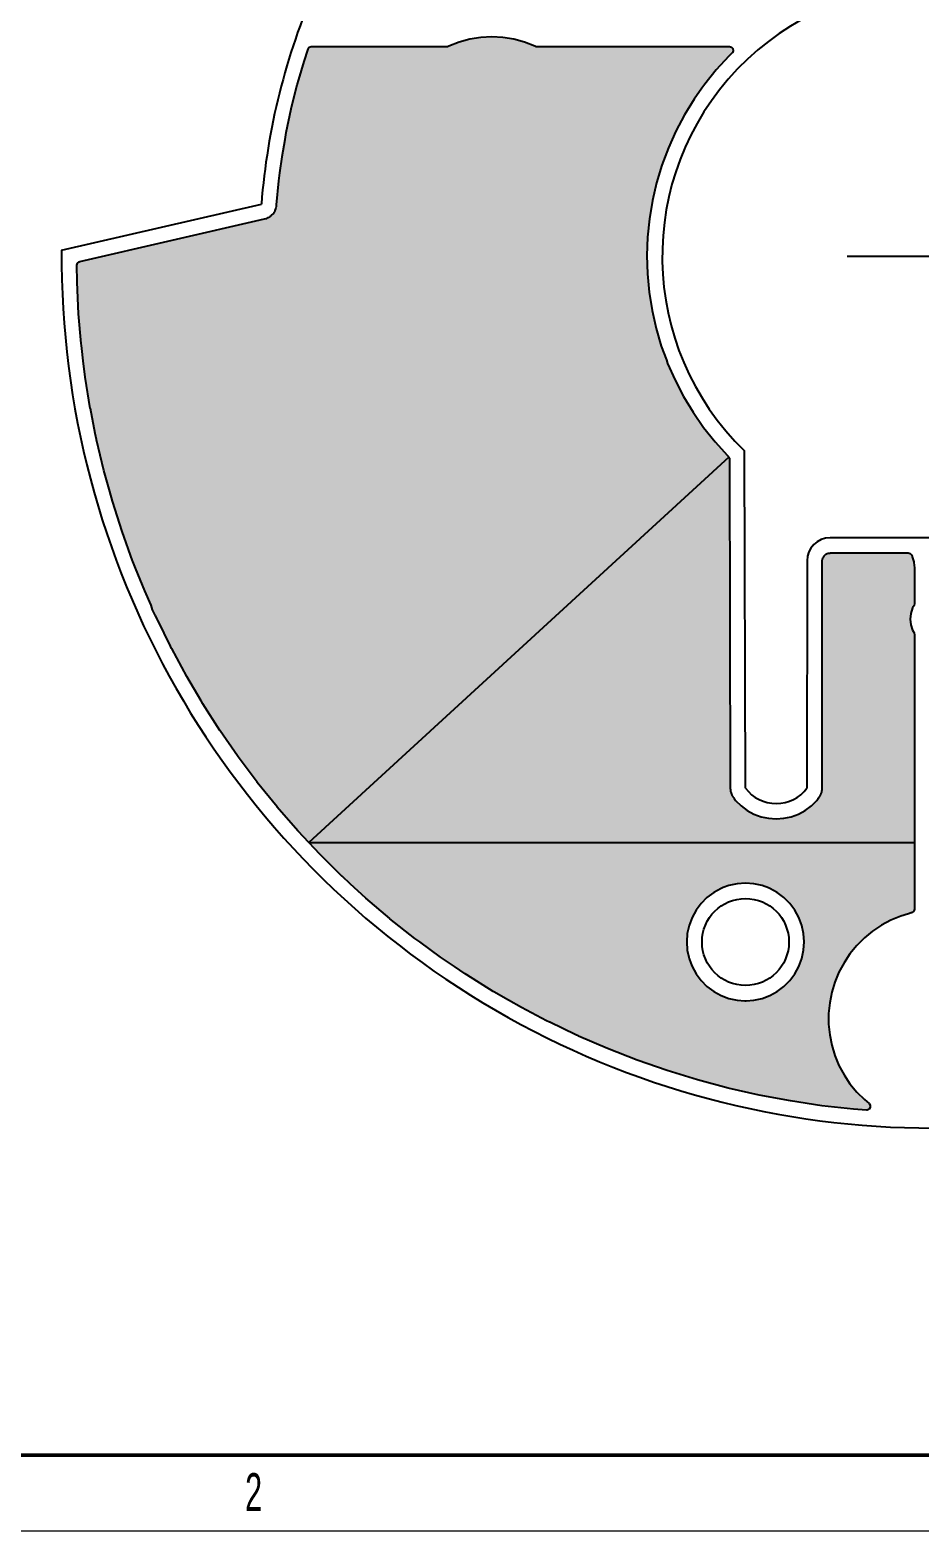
# Model space of a CAD drawing. Header units: millimetres. Extents: x -3894 to -3474, y -291 to 6.
# Drawn here: x -3803.6 to -3744.7, y -291 to -191.8 of the extents above; entities that cross this region are included whole.
import ezdxf

# ---------------------------------------------------------------- set-up
doc = ezdxf.new("R2010")
doc.units = ezdxf.units.MM
doc.layers.add('BLACK', color=7, linetype='Continuous')
doc.layers.add('ОСНОВНОЙ', color=7, linetype='Continuous', lineweight=25)
doc.styles.add('SLDTEXTSTYLE3', font='TXT', dxfattribs={"width": 0.605})

msp = doc.modelspace()

# ---------------------------------------------------------------- hatches: boundary and pattern name
h = msp.add_hatch(color=256)
h.dxf.hatch_style = 1
h.paths.add_polyline_path([(-3757.355, -220.013), (-3757.389, -219.952), (-3757.447, -219.895), (-3758.265, -218.994), (-3758.265, -218.994), (-3759.023, -218.042), (-3759.023, -218.042), (-3759.719, -217.044), (-3759.719, -217.044), (-3760.348, -216.003), (-3760.909, -214.923), (-3761.4, -213.81), (-3761.4, -213.81), (-3761.486, -213.574), (-3761.818, -212.667), (-3762.162, -211.5), (-3762.43, -210.313), (-3762.621, -209.111), (-3762.734, -207.899), (-3762.769, -206.683), (-3762.726, -205.467), (-3762.605, -204.256), (-3762.605, -204.256), (-3762.406, -203.056), (-3762.406, -203.056), (-3762.13, -201.871), (-3761.778, -200.706), (-3761.352, -199.566), (-3760.854, -198.456), (-3760.854, -198.456), (-3760.286, -197.38), (-3759.649, -196.343), (-3759.138, -195.619), (-3758.947, -195.349), (-3758.947, -195.349), (-3758.183, -194.403), (-3758.183, -194.403), (-3757.359, -193.507), (-3757.137, -193.295), (-3757.121, -193.278), (-3757.063, -193.151), (-3757.083, -193.013), (-3757.174, -192.907), (-3757.309, -192.868), (-3770.083, -192.868), (-3770.171, -192.823), (-3770.855, -192.561), (-3771.563, -192.371), (-3772.287, -192.256), (-3773.018, -192.218), (-3773.75, -192.256), (-3774.474, -192.371), (-3775.181, -192.561), (-3775.865, -192.823), (-3775.953, -192.868), (-3784.934, -192.868), (-3784.961, -192.869), (-3785.09, -192.923), (-3785.169, -193.038), (-3785.439, -193.853), (-3785.441, -193.861), (-3785.785, -195.046), (-3785.889, -195.404), (-3785.891, -195.413), (-3786.281, -196.972), (-3786.283, -196.981), (-3786.614, -198.553), (-3786.616, -198.562), (-3786.693, -199.011), (-3786.889, -200.145), (-3786.89, -200.154), (-3787.034, -201.223), (-3787.104, -201.746), (-3787.105, -201.755), (-3787.258, -203.337), (-3787.259, -203.352), (-3787.263, -203.47), (-3787.306, -203.589), (-3787.309, -203.599), (-3787.346, -203.721), (-3787.418, -203.825), (-3787.424, -203.834), (-3787.491, -203.942), (-3787.587, -204.024), (-3787.595, -204.031), (-3787.688, -204.118), (-3787.803, -204.173), (-3787.812, -204.178), (-3787.924, -204.237), (-3788.049, -204.26), (-3788.059, -204.262), (-3800.262, -207.079), (-3800.312, -207.096), (-3800.416, -207.189), (-3800.454, -207.324), (-3800.442, -208.434), (-3800.441, -208.443), (-3800.34, -210.533), (-3800.339, -210.542), (-3800.171, -212.507), (-3800.16, -212.627), (-3800.16, -212.636), (-3800.012, -213.835), (-3799.903, -214.712), (-3799.902, -214.722), (-3799.569, -216.787), (-3799.567, -216.796), (-3799.24, -218.439), (-3799.158, -218.848), (-3799.156, -218.857), (-3798.671, -220.892), (-3798.668, -220.901), (-3798.288, -222.269), (-3798.108, -222.917), (-3798.105, -222.926), (-3797.47, -224.919), (-3797.467, -224.928), (-3796.769, -226.867), (-3796.759, -226.897), (-3796.755, -226.905), (-3796.574, -227.355), (-3795.974, -228.846), (-3795.97, -228.855), (-3795.549, -229.8), (-3795.46, -230.091), (-3795.271, -230.446), (-3795.248, -230.473), (-3795.118, -230.765), (-3795.114, -230.774), (-3794.26, -232.51), (-3794.191, -232.651), (-3794.187, -232.66), (-3793.195, -234.502), (-3793.19, -234.51), (-3792.244, -236.12), (-3792.13, -236.314), (-3792.125, -236.322), (-3790.999, -238.085), (-3790.994, -238.093), (-3789.84, -239.76), (-3789.804, -239.813), (-3789.798, -239.821), (-3788.544, -241.496), (-3788.539, -241.503), (-3787.224, -243.13), (-3787.218, -243.137), (-3785.843, -244.715), (-3785.837, -244.721), (-3785.121, -245.484)])
h.paths.add_polyline_path([(-3757.314, -220.129), (-3757.32, -220.073), (-3757.355, -220.013), (-3785.121, -245.484), (-3745.078, -245.484), (-3745.078, -231.743), (-3745.112, -231.619), (-3745.209, -231.45), (-3745.326, -231.09), (-3745.326, -231.09), (-3745.365, -230.714), (-3745.326, -230.337), (-3745.209, -229.977), (-3745.112, -229.809), (-3745.078, -229.685), (-3745.078, -227.355), (-3745.08, -227.331), (-3745.114, -226.977), (-3745.124, -226.93), (-3745.223, -226.601), (-3745.242, -226.556), (-3745.285, -226.475), (-3745.37, -226.383), (-3745.504, -226.344), (-3750.641, -226.344), (-3750.68, -226.347), (-3750.726, -226.354), (-3750.783, -226.364), (-3750.857, -226.388), (-3750.933, -226.426), (-3750.996, -226.472), (-3751.056, -226.532), (-3751.101, -226.595), (-3751.139, -226.668), (-3751.14, -226.671), (-3751.164, -226.744), (-3751.18, -226.848), (-3751.184, -226.887), (-3751.184, -227.015), (-3751.189, -241.801), (-3751.187, -241.836), (-3751.181, -241.879), (-3751.188, -241.935), (-3751.189, -241.965), (-3751.189, -242.022), (-3751.189, -242.022), (-3751.2, -242.063), (-3751.207, -242.098), (-3751.212, -242.14), (-3751.234, -242.193), (-3751.243, -242.222), (-3751.258, -242.277), (-3751.279, -242.314), (-3751.295, -242.345), (-3751.31, -242.385), (-3751.345, -242.431), (-3751.361, -242.455), (-3751.39, -242.505), (-3751.42, -242.535), (-3751.443, -242.562), (-3751.541, -242.693), (-3751.899, -243.05), (-3752.305, -243.353), (-3752.749, -243.596), (-3753.223, -243.772), (-3753.718, -243.88), (-3754.222, -243.916), (-3754.727, -243.88), (-3755.222, -243.772), (-3755.696, -243.596), (-3756.14, -243.353), (-3756.545, -243.05), (-3756.903, -242.693), (-3757.001, -242.563), (-3757.024, -242.536), (-3757.054, -242.507), (-3757.083, -242.456), (-3757.099, -242.432), (-3757.134, -242.385), (-3757.15, -242.347), (-3757.165, -242.315), (-3757.186, -242.279), (-3757.201, -242.222), (-3757.211, -242.195), (-3757.232, -242.14), (-3757.255, -242.073), (-3757.255, -242.024), (-3757.255, -242.024), (-3757.255, -242.024), (-3757.255, -241.966), (-3757.257, -241.937), (-3757.264, -241.879), (-3757.258, -241.838), (-3757.256, -241.802)])
h.paths.add_polyline_path([(-3745.078, -245.484), (-3785.121, -245.484), (-3784.405, -246.247), (-3784.398, -246.253), (-3782.911, -247.724), (-3782.904, -247.731), (-3782.387, -248.205), (-3781.363, -249.146), (-3781.356, -249.152), (-3779.763, -250.508), (-3779.756, -250.514), (-3778.114, -251.811), (-3778.106, -251.816), (-3777.787, -252.05), (-3776.417, -253.051), (-3776.41, -253.056), (-3775.482, -253.683), (-3774.79, -254.15), (-3774.676, -254.227), (-3774.668, -254.232), (-3772.925, -255.318), (-3772.892, -255.338), (-3772.884, -255.343), (-3771.92, -255.895), (-3771.068, -256.382), (-3771.06, -256.387), (-3769.403, -257.255), (-3769.207, -257.358), (-3769.199, -257.362), (-3767.47, -258.188), (-3767.311, -258.264), (-3767.302, -258.268), (-3765.382, -259.099), (-3765.374, -259.102), (-3763.424, -259.861), (-3763.415, -259.865), (-3761.439, -260.551), (-3761.43, -260.554), (-3759.429, -261.166), (-3759.42, -261.169), (-3757.398, -261.706), (-3757.389, -261.708), (-3755.349, -262.171), (-3755.34, -262.173), (-3753.284, -262.559), (-3753.274, -262.56), (-3751.205, -262.87), (-3751.196, -262.871), (-3749.117, -263.104), (-3749.108, -263.105), (-3748.259, -263.168), (-3748.199, -263.165), (-3748.073, -263.103), (-3748.001, -262.984), (-3748.004, -262.844), (-3748.083, -262.729), (-3748.396, -262.472), (-3748.896, -261.972), (-3749.345, -261.425), (-3749.738, -260.836), (-3750.072, -260.212), (-3750.072, -260.212), (-3750.343, -259.559), (-3750.548, -258.882), (-3750.686, -258.188), (-3750.755, -257.484), (-3750.755, -256.776), (-3750.686, -256.072), (-3750.548, -255.378), (-3750.343, -254.701), (-3750.072, -254.047), (-3750.072, -254.047), (-3749.738, -253.423), (-3749.345, -252.835), (-3748.896, -252.288), (-3748.396, -251.788), (-3747.849, -251.339), (-3747.261, -250.946), (-3746.637, -250.612), (-3746.637, -250.612), (-3745.983, -250.342), (-3745.475, -250.187), (-3745.306, -250.136), (-3745.306, -250.136), (-3745.306, -250.136), (-3745.278, -250.131), (-3745.223, -250.113), (-3745.118, -250.022), (-3745.078, -249.887)])
h.paths.add_polyline_path([(-3755.701, -255.895), (-3755.16, -255.777), (-3754.641, -255.583), (-3754.154, -255.318), (-3753.71, -254.986), (-3753.319, -254.594), (-3752.986, -254.15), (-3752.721, -253.664), (-3752.527, -253.144), (-3752.409, -252.603), (-3752.37, -252.05), (-3752.409, -251.497), (-3752.527, -250.956), (-3752.721, -250.436), (-3752.857, -250.187), (-3752.986, -249.95), (-3752.986, -249.95), (-3753.319, -249.506), (-3753.319, -249.506), (-3753.71, -249.114), (-3753.71, -249.114), (-3754.154, -248.782), (-3754.154, -248.782), (-3754.641, -248.516), (-3754.742, -248.479), (-3755.16, -248.323), (-3755.16, -248.323), (-3755.701, -248.205), (-3755.701, -248.205), (-3756.254, -248.165), (-3756.254, -248.165), (-3756.807, -248.205), (-3756.807, -248.205), (-3757.349, -248.323), (-3757.349, -248.323), (-3757.349, -248.323), (-3757.722, -248.462), (-3757.868, -248.516), (-3758.354, -248.782), (-3758.354, -248.782), (-3758.798, -249.114), (-3758.798, -249.114), (-3759.19, -249.506), (-3759.19, -249.506), (-3759.522, -249.95), (-3759.522, -249.95), (-3759.788, -250.436), (-3759.982, -250.956), (-3759.982, -250.956), (-3759.982, -250.956), (-3760.099, -251.497), (-3760.099, -251.497), (-3760.139, -252.05), (-3760.139, -252.05), (-3760.099, -252.603), (-3760.099, -252.603), (-3760.001, -253.054), (-3759.982, -253.144), (-3759.871, -253.442), (-3759.788, -253.664), (-3759.522, -254.15), (-3759.522, -254.15), (-3759.19, -254.594), (-3759.19, -254.594), (-3758.798, -254.986), (-3758.798, -254.986), (-3758.354, -255.318), (-3758.354, -255.318), (-3757.868, -255.583), (-3757.868, -255.583), (-3757.868, -255.583), (-3757.349, -255.777), (-3756.807, -255.895), (-3756.254, -255.934)], flags=16)
h.paths.add_polyline_path([(-3753.381, -252.05, -1), (-3759.128, -252.05, -1)], flags=0)

# ---------------------------------------------------------------- linework, layer by layer
for p, q in [((-3743.865, -206.747), (-3749.523, -206.747)), ((-3757.355, -220.013), (-3785.121, -245.484)), ((-3785.121, -245.484), (-3745.078, -245.484))]:
    msp.add_line(p, q)
at = {"color": 7, "linetype": 'Continuous', "lineweight": 50}
msp.add_line((-3873.756, -285.979), (-3478.756, -285.979), dxfattribs=at)
at = {"color": 7, "linetype": 'Continuous', "lineweight": 18}
msp.add_line((-3893.756, -290.979), (-3473.756, -290.979), dxfattribs=at)
at = {"layer": 'BLACK', "linetype": 'Continuous'}
for p, q in [((-3775.181, -192.561), (-3774.474, -192.371)), ((-3774.474, -192.371), (-3773.75, -192.256)), ((-3773.75, -192.256), (-3773.018, -192.218)), ((-3773.018, -192.218), (-3772.287, -192.256)), ((-3772.287, -192.256), (-3771.563, -192.371)), ((-3771.563, -192.371), (-3770.855, -192.561)), ((-3785.439, -193.853), (-3785.169, -193.038)), ((-3785.169, -193.038), (-3785.09, -192.923)), ((-3785.09, -192.923), (-3784.961, -192.869)), ((-3784.961, -192.869), (-3784.934, -192.868)), ((-3784.934, -192.868), (-3775.953, -192.868)), ((-3775.953, -192.868), (-3775.865, -192.823)), ((-3775.865, -192.823), (-3775.181, -192.561)), ((-3770.855, -192.561), (-3770.171, -192.823)), ((-3770.171, -192.823), (-3770.083, -192.868)), ((-3770.083, -192.868), (-3757.309, -192.868)), ((-3757.137, -193.295), (-3757.359, -193.507)), ((-3757.309, -192.868), (-3757.174, -192.907)), ((-3757.174, -192.907), (-3757.083, -193.013)), ((-3757.121, -193.278), (-3757.137, -193.295)), ((-3757.063, -193.151), (-3757.121, -193.278)), ((-3757.083, -193.013), (-3757.063, -193.151)), ((-3785.785, -195.046), (-3785.441, -193.861)), ((-3785.441, -193.861), (-3785.439, -193.853)), ((-3758.183, -194.403), (-3758.947, -195.349)), ((-3757.359, -193.507), (-3758.183, -194.403)), ((-3758.183, -194.403), (-3758.183, -194.403)), ((-3757.359, -193.507), (-3757.359, -193.507)), ((-3786.281, -196.972), (-3785.891, -195.413)), ((-3785.891, -195.413), (-3785.889, -195.404)), ((-3785.889, -195.404), (-3785.785, -195.046)), ((-3758.947, -195.349), (-3759.138, -195.619)), ((-3758.947, -195.349), (-3758.947, -195.349)), ((-3758.947, -195.349), (-3758.947, -195.349)), ((-3759.649, -196.343), (-3760.286, -197.38)), ((-3759.138, -195.619), (-3759.649, -196.343)), ((-3786.614, -198.553), (-3786.283, -196.981)), ((-3786.283, -196.981), (-3786.281, -196.972)), ((-3760.286, -197.38), (-3760.854, -198.456)), ((-3760.286, -197.38), (-3760.286, -197.38)), ((-3786.889, -200.145), (-3786.693, -199.011)), ((-3786.693, -199.011), (-3786.616, -198.562)), ((-3786.616, -198.562), (-3786.614, -198.553)), ((-3760.854, -198.456), (-3761.352, -199.566)), ((-3760.854, -198.456), (-3760.854, -198.456)), ((-3787.034, -201.223), (-3786.89, -200.154)), ((-3786.89, -200.154), (-3786.889, -200.145)), ((-3761.352, -199.566), (-3761.778, -200.706)), ((-3761.352, -199.566), (-3761.352, -199.566)), ((-3787.104, -201.746), (-3787.034, -201.223)), ((-3761.778, -200.706), (-3762.13, -201.871)), ((-3787.258, -203.337), (-3787.105, -201.755)), ((-3787.105, -201.755), (-3787.104, -201.746)), ((-3762.13, -201.871), (-3762.406, -203.056)), ((-3762.13, -201.871), (-3762.13, -201.871)), ((-3801.466, -206.33), (-3788.258, -203.281)), ((-3787.263, -203.448), (-3787.259, -203.352)), ((-3787.259, -203.352), (-3787.258, -203.337)), ((-3762.406, -203.056), (-3762.605, -204.256)), ((-3762.406, -203.056), (-3762.406, -203.056)), ((-3800.262, -207.079), (-3788.059, -204.262)), ((-3788.059, -204.262), (-3788.049, -204.26)), ((-3788.049, -204.26), (-3787.946, -204.241)), ((-3787.946, -204.241), (-3787.93, -204.236)), ((-3787.946, -204.241), (-3787.946, -204.241)), ((-3787.93, -204.236), (-3787.92, -204.233)), ((-3787.93, -204.236), (-3787.93, -204.236)), ((-3787.92, -204.233), (-3787.905, -204.227)), ((-3787.92, -204.233), (-3787.92, -204.233)), ((-3787.905, -204.227), (-3787.812, -204.178)), ((-3787.905, -204.227), (-3787.905, -204.227)), ((-3787.812, -204.178), (-3787.803, -204.173)), ((-3787.803, -204.173), (-3787.708, -204.128)), ((-3787.708, -204.128), (-3787.694, -204.119)), ((-3787.708, -204.128), (-3787.708, -204.128)), ((-3787.694, -204.119), (-3787.685, -204.113)), ((-3787.694, -204.119), (-3787.694, -204.119)), ((-3787.685, -204.113), (-3787.672, -204.103)), ((-3787.685, -204.113), (-3787.685, -204.113)), ((-3787.672, -204.103), (-3787.595, -204.031)), ((-3787.672, -204.103), (-3787.672, -204.103)), ((-3787.672, -204.103), (-3787.672, -204.103)), ((-3787.595, -204.031), (-3787.587, -204.024)), ((-3787.587, -204.024), (-3787.508, -203.956)), ((-3787.508, -203.956), (-3787.497, -203.944)), ((-3787.508, -203.956), (-3787.508, -203.956)), ((-3787.497, -203.944), (-3787.489, -203.936)), ((-3787.497, -203.944), (-3787.497, -203.944)), ((-3787.49, -203.936), (-3787.479, -203.923)), ((-3787.489, -203.936), (-3787.49, -203.936)), ((-3787.479, -203.923), (-3787.424, -203.834)), ((-3787.479, -203.923), (-3787.479, -203.923)), ((-3787.424, -203.834), (-3787.418, -203.825)), ((-3787.418, -203.825), (-3787.358, -203.739)), ((-3787.358, -203.739), (-3787.351, -203.724)), ((-3787.358, -203.739), (-3787.358, -203.739)), ((-3787.351, -203.725), (-3787.346, -203.715)), ((-3787.351, -203.724), (-3787.351, -203.725)), ((-3787.346, -203.715), (-3787.34, -203.7)), ((-3787.346, -203.715), (-3787.346, -203.715)), ((-3787.34, -203.7), (-3787.309, -203.599)), ((-3787.34, -203.7), (-3787.34, -203.7)), ((-3787.309, -203.599), (-3787.306, -203.589)), ((-3787.306, -203.589), (-3787.271, -203.49)), ((-3787.271, -203.49), (-3787.267, -203.474)), ((-3787.271, -203.49), (-3787.271, -203.49)), ((-3787.267, -203.475), (-3787.265, -203.464)), ((-3787.267, -203.474), (-3787.267, -203.475)), ((-3787.265, -203.464), (-3787.263, -203.448)), ((-3787.265, -203.464), (-3787.265, -203.464)), ((-3787.263, -203.448), (-3787.263, -203.448)), ((-3787.263, -203.448), (-3787.263, -203.448)), ((-3762.605, -204.256), (-3762.726, -205.467)), ((-3762.605, -204.256), (-3762.605, -204.256)), ((-3762.726, -205.467), (-3762.769, -206.683)), ((-3800.454, -207.324), (-3800.416, -207.189)), ((-3800.416, -207.189), (-3800.312, -207.096)), ((-3800.312, -207.096), (-3800.262, -207.079)), ((-3762.769, -206.683), (-3762.734, -207.899)), ((-3800.442, -208.434), (-3800.454, -207.324)), ((-3762.734, -207.899), (-3762.621, -209.111)), ((-3800.441, -208.443), (-3800.442, -208.434)), ((-3800.34, -210.533), (-3800.441, -208.443)), ((-3762.621, -209.111), (-3762.621, -209.111)), ((-3762.621, -209.111), (-3762.43, -210.313)), ((-3800.339, -210.542), (-3800.34, -210.533)), ((-3800.171, -212.507), (-3800.339, -210.542)), ((-3762.43, -210.313), (-3762.43, -210.313)), ((-3762.43, -210.313), (-3762.162, -211.5)), ((-3762.162, -211.5), (-3761.818, -212.667)), ((-3800.16, -212.627), (-3800.171, -212.507)), ((-3800.16, -212.636), (-3800.16, -212.627)), ((-3800.012, -213.835), (-3800.16, -212.636)), ((-3761.818, -212.667), (-3761.486, -213.574)), ((-3799.903, -214.712), (-3800.012, -213.835)), ((-3761.486, -213.574), (-3761.4, -213.81)), ((-3761.4, -213.81), (-3761.4, -213.81)), ((-3761.4, -213.81), (-3760.909, -214.923)), ((-3799.902, -214.722), (-3799.903, -214.712)), ((-3799.569, -216.787), (-3799.902, -214.722)), ((-3760.909, -214.923), (-3760.348, -216.003)), ((-3760.348, -216.003), (-3759.719, -217.044)), ((-3799.567, -216.796), (-3799.569, -216.787)), ((-3799.24, -218.439), (-3799.567, -216.796)), ((-3759.719, -217.044), (-3759.719, -217.044)), ((-3759.719, -217.044), (-3759.023, -218.042)), ((-3759.023, -218.042), (-3759.023, -218.042)), ((-3759.023, -218.042), (-3758.265, -218.994)), ((-3799.158, -218.848), (-3799.24, -218.439)), ((-3799.156, -218.857), (-3799.158, -218.848)), ((-3798.671, -220.892), (-3799.156, -218.857)), ((-3758.265, -218.994), (-3758.265, -218.994)), ((-3758.265, -218.994), (-3758.265, -218.994)), ((-3758.265, -218.994), (-3757.447, -219.895)), ((-3757.447, -219.895), (-3757.447, -219.895)), ((-3757.447, -219.895), (-3757.389, -219.952)), ((-3757.389, -219.952), (-3757.32, -220.073)), ((-3757.32, -220.073), (-3757.314, -220.129)), ((-3757.314, -220.129), (-3757.256, -241.802)), ((-3756.254, -241.89), (-3756.314, -219.599)), ((-3798.668, -220.901), (-3798.671, -220.892)), ((-3798.288, -222.269), (-3798.668, -220.901)), ((-3798.108, -222.917), (-3798.288, -222.269)), ((-3798.105, -222.926), (-3798.108, -222.917)), ((-3797.47, -224.919), (-3798.105, -222.926)), ((-3797.467, -224.928), (-3797.47, -224.919)), ((-3796.769, -226.867), (-3797.467, -224.928)), ((-3736.499, -225.343), (-3750.661, -225.343)), ((-3796.759, -226.897), (-3796.769, -226.867)), ((-3796.755, -226.905), (-3796.759, -226.897)), ((-3796.574, -227.355), (-3796.755, -226.905)), ((-3752.185, -226.867), (-3752.19, -241.89)), ((-3751.189, -241.801), (-3751.184, -227.016)), ((-3751.184, -226.887), (-3751.18, -226.848)), ((-3751.184, -227.015), (-3751.184, -226.887)), ((-3751.184, -227.016), (-3751.184, -227.015)), ((-3751.18, -226.848), (-3751.164, -226.744)), ((-3751.164, -226.744), (-3751.14, -226.671)), ((-3751.14, -226.671), (-3751.139, -226.668)), ((-3751.139, -226.668), (-3751.101, -226.595)), ((-3751.101, -226.595), (-3751.056, -226.532)), ((-3751.056, -226.532), (-3750.996, -226.472)), ((-3750.996, -226.472), (-3750.933, -226.426)), ((-3750.933, -226.426), (-3750.857, -226.388)), ((-3750.857, -226.388), (-3750.783, -226.364)), ((-3750.783, -226.364), (-3750.726, -226.354)), ((-3750.726, -226.354), (-3750.68, -226.347)), ((-3750.68, -226.347), (-3750.641, -226.344)), ((-3750.641, -226.344), (-3745.504, -226.344)), ((-3745.504, -226.344), (-3745.37, -226.383)), ((-3745.37, -226.383), (-3745.285, -226.475)), ((-3745.285, -226.475), (-3745.242, -226.556)), ((-3745.242, -226.556), (-3745.223, -226.601)), ((-3745.223, -226.601), (-3745.124, -226.93)), ((-3745.124, -226.93), (-3745.114, -226.977)), ((-3745.114, -226.977), (-3745.08, -227.331)), ((-3795.974, -228.846), (-3796.574, -227.355)), ((-3745.08, -227.331), (-3745.078, -227.355)), ((-3745.078, -227.355), (-3745.078, -229.685)), ((-3795.97, -228.855), (-3795.974, -228.846)), ((-3795.549, -229.8), (-3795.97, -228.855)), ((-3795.46, -230.091), (-3795.549, -229.8)), ((-3795.271, -230.446), (-3795.46, -230.091)), ((-3745.209, -229.977), (-3745.326, -230.337)), ((-3745.112, -229.809), (-3745.209, -229.977)), ((-3745.078, -229.685), (-3745.112, -229.809)), ((-3795.248, -230.473), (-3795.271, -230.446)), ((-3795.118, -230.765), (-3795.248, -230.473)), ((-3795.114, -230.774), (-3795.118, -230.765)), ((-3794.26, -232.51), (-3795.114, -230.774)), ((-3745.326, -230.337), (-3745.365, -230.714)), ((-3745.365, -230.714), (-3745.326, -231.09)), ((-3745.326, -230.337), (-3745.326, -230.337)), ((-3745.326, -231.09), (-3745.326, -231.09)), ((-3745.326, -231.09), (-3745.209, -231.45)), ((-3745.209, -231.45), (-3745.209, -231.45)), ((-3745.209, -231.45), (-3745.112, -231.619)), ((-3745.112, -231.619), (-3745.078, -231.743)), ((-3745.078, -231.743), (-3745.078, -249.887)), ((-3794.191, -232.651), (-3794.26, -232.51)), ((-3794.187, -232.66), (-3794.191, -232.651)), ((-3793.195, -234.502), (-3794.187, -232.66)), ((-3793.19, -234.51), (-3793.195, -234.502)), ((-3792.244, -236.12), (-3793.19, -234.51)), ((-3792.13, -236.314), (-3792.244, -236.12)), ((-3792.125, -236.322), (-3792.13, -236.314)), ((-3790.999, -238.085), (-3792.125, -236.322)), ((-3790.994, -238.093), (-3790.999, -238.085)), ((-3789.84, -239.76), (-3790.994, -238.093)), ((-3789.804, -239.813), (-3789.84, -239.76)), ((-3789.798, -239.821), (-3789.804, -239.813)), ((-3788.544, -241.496), (-3789.798, -239.821)), ((-3788.539, -241.503), (-3788.544, -241.496)), ((-3787.224, -243.13), (-3788.539, -241.503)), ((-3757.258, -241.838), (-3757.264, -241.879)), ((-3757.264, -241.879), (-3757.257, -241.937)), ((-3757.256, -241.802), (-3757.258, -241.838)), ((-3757.257, -241.937), (-3757.255, -241.966)), ((-3757.255, -241.966), (-3757.255, -242.024)), ((-3757.255, -242.024), (-3757.255, -242.024)), ((-3757.255, -242.024), (-3757.244, -242.064)), ((-3751.2, -242.063), (-3751.189, -242.022)), ((-3751.187, -241.836), (-3751.189, -241.801)), ((-3751.189, -241.965), (-3751.188, -241.935)), ((-3751.189, -242.022), (-3751.189, -241.965)), ((-3751.189, -242.022), (-3751.189, -242.022)), ((-3751.188, -241.935), (-3751.181, -241.879)), ((-3751.181, -241.879), (-3751.187, -241.836)), ((-3757.244, -242.064), (-3757.237, -242.099)), ((-3757.237, -242.099), (-3757.232, -242.14)), ((-3757.232, -242.14), (-3757.232, -242.14)), ((-3757.232, -242.14), (-3757.211, -242.195)), ((-3757.211, -242.195), (-3757.201, -242.222)), ((-3757.201, -242.222), (-3757.186, -242.279)), ((-3757.186, -242.279), (-3757.165, -242.315)), ((-3757.165, -242.315), (-3757.15, -242.347)), ((-3757.15, -242.347), (-3757.134, -242.385)), ((-3757.134, -242.385), (-3757.099, -242.432)), ((-3757.099, -242.432), (-3757.083, -242.456)), ((-3757.083, -242.456), (-3757.054, -242.507)), ((-3757.054, -242.507), (-3757.054, -242.507)), ((-3757.054, -242.507), (-3757.024, -242.536)), ((-3757.024, -242.536), (-3757.001, -242.563)), ((-3757.001, -242.563), (-3756.903, -242.693)), ((-3756.903, -242.693), (-3756.903, -242.693)), ((-3756.903, -242.693), (-3756.545, -243.05)), ((-3751.899, -243.05), (-3751.541, -242.693)), ((-3751.541, -242.693), (-3751.443, -242.562)), ((-3751.443, -242.562), (-3751.42, -242.535)), ((-3751.42, -242.535), (-3751.39, -242.505)), ((-3751.39, -242.505), (-3751.361, -242.455)), ((-3751.361, -242.455), (-3751.345, -242.431)), ((-3751.345, -242.431), (-3751.31, -242.385)), ((-3751.31, -242.385), (-3751.295, -242.345)), ((-3751.295, -242.345), (-3751.279, -242.314)), ((-3751.279, -242.314), (-3751.258, -242.277)), ((-3751.258, -242.277), (-3751.243, -242.222)), ((-3751.243, -242.222), (-3751.234, -242.193)), ((-3751.234, -242.193), (-3751.212, -242.14)), ((-3751.212, -242.14), (-3751.207, -242.099)), ((-3751.212, -242.14), (-3751.212, -242.14)), ((-3751.207, -242.098), (-3751.2, -242.063)), ((-3751.207, -242.099), (-3751.207, -242.098)), ((-3787.218, -243.137), (-3787.224, -243.13)), ((-3785.843, -244.715), (-3787.218, -243.137)), ((-3756.545, -243.05), (-3756.14, -243.353)), ((-3756.14, -243.353), (-3755.696, -243.596)), ((-3755.696, -243.596), (-3755.222, -243.772)), ((-3755.222, -243.772), (-3755.222, -243.772)), ((-3755.222, -243.772), (-3755.222, -243.772)), ((-3755.222, -243.772), (-3754.727, -243.88)), ((-3754.727, -243.88), (-3754.222, -243.916)), ((-3754.222, -243.916), (-3753.718, -243.88)), ((-3753.718, -243.88), (-3753.223, -243.772)), ((-3753.223, -243.772), (-3752.749, -243.596)), ((-3752.749, -243.596), (-3752.305, -243.353)), ((-3752.305, -243.353), (-3751.899, -243.05)), ((-3785.837, -244.721), (-3785.843, -244.715)), ((-3784.405, -246.247), (-3785.837, -244.721)), ((-3784.398, -246.253), (-3784.405, -246.247)), ((-3782.911, -247.724), (-3784.398, -246.253)), ((-3782.904, -247.731), (-3782.911, -247.724)), ((-3782.387, -248.205), (-3782.904, -247.731)), ((-3781.363, -249.146), (-3782.387, -248.205)), ((-3758.354, -248.782), (-3758.798, -249.114)), ((-3757.868, -248.516), (-3758.354, -248.782)), ((-3758.354, -248.782), (-3758.354, -248.782)), ((-3757.722, -248.462), (-3757.868, -248.516)), ((-3757.349, -248.323), (-3757.722, -248.462)), ((-3756.807, -248.205), (-3757.349, -248.323)), ((-3757.349, -248.323), (-3757.349, -248.323)), ((-3757.349, -248.323), (-3757.349, -248.323)), ((-3756.254, -248.165), (-3756.807, -248.205)), ((-3756.807, -248.205), (-3756.807, -248.205)), ((-3755.701, -248.205), (-3756.254, -248.165)), ((-3756.254, -248.165), (-3756.254, -248.165)), ((-3755.16, -248.323), (-3755.701, -248.205)), ((-3755.701, -248.205), (-3755.701, -248.205)), ((-3754.742, -248.479), (-3755.16, -248.323)), ((-3755.16, -248.323), (-3755.16, -248.323)), ((-3755.16, -248.323), (-3755.16, -248.323)), ((-3754.641, -248.516), (-3754.742, -248.479)), ((-3754.154, -248.782), (-3754.641, -248.516)), ((-3754.641, -248.516), (-3754.641, -248.516)), ((-3753.71, -249.114), (-3754.154, -248.782)), ((-3754.154, -248.782), (-3754.154, -248.782)), ((-3781.356, -249.152), (-3781.363, -249.146)), ((-3779.763, -250.508), (-3781.356, -249.152)), ((-3759.522, -249.95), (-3759.788, -250.436)), ((-3759.19, -249.506), (-3759.522, -249.95)), ((-3759.522, -249.95), (-3759.522, -249.95)), ((-3758.798, -249.114), (-3759.19, -249.506)), ((-3759.19, -249.506), (-3759.19, -249.506)), ((-3758.798, -249.114), (-3758.798, -249.114)), ((-3753.319, -249.506), (-3753.71, -249.114)), ((-3753.71, -249.114), (-3753.71, -249.114)), ((-3752.986, -249.95), (-3753.319, -249.506)), ((-3753.319, -249.506), (-3753.319, -249.506)), ((-3752.857, -250.187), (-3752.986, -249.95)), ((-3752.986, -249.95), (-3752.986, -249.95)), ((-3745.078, -249.887), (-3745.118, -250.022)), ((-3779.756, -250.514), (-3779.763, -250.508)), ((-3778.114, -251.811), (-3779.756, -250.514)), ((-3759.982, -250.956), (-3760.099, -251.497)), ((-3759.788, -250.436), (-3759.982, -250.956)), ((-3759.982, -250.956), (-3759.982, -250.956)), ((-3759.982, -250.956), (-3759.982, -250.956)), ((-3759.788, -250.436), (-3759.788, -250.436)), ((-3752.721, -250.436), (-3752.857, -250.187)), ((-3752.527, -250.956), (-3752.721, -250.436)), ((-3752.409, -251.497), (-3752.527, -250.956)), ((-3747.261, -250.946), (-3747.849, -251.339)), ((-3746.637, -250.612), (-3747.261, -250.946)), ((-3747.261, -250.946), (-3747.261, -250.946)), ((-3745.983, -250.342), (-3746.637, -250.612)), ((-3746.637, -250.612), (-3746.637, -250.612)), ((-3745.475, -250.187), (-3745.983, -250.342)), ((-3745.306, -250.136), (-3745.475, -250.187)), ((-3745.278, -250.131), (-3745.306, -250.136)), ((-3745.306, -250.136), (-3745.306, -250.136)), ((-3745.306, -250.136), (-3745.306, -250.136)), ((-3745.223, -250.113), (-3745.278, -250.131)), ((-3745.118, -250.022), (-3745.223, -250.113)), ((-3778.106, -251.816), (-3778.114, -251.811)), ((-3777.787, -252.05), (-3778.106, -251.816)), ((-3760.099, -251.497), (-3760.139, -252.05)), ((-3760.099, -251.497), (-3760.099, -251.497)), ((-3752.37, -252.05), (-3752.409, -251.497)), ((-3748.396, -251.788), (-3748.896, -252.288)), ((-3747.849, -251.339), (-3748.396, -251.788)), ((-3747.849, -251.339), (-3747.849, -251.339)), ((-3776.417, -253.051), (-3777.787, -252.05)), ((-3760.139, -252.05), (-3760.099, -252.603)), ((-3760.139, -252.05), (-3760.139, -252.05)), ((-3760.099, -252.603), (-3760.099, -252.603)), ((-3760.099, -252.603), (-3760.001, -253.054)), ((-3752.527, -253.144), (-3752.409, -252.603)), ((-3752.409, -252.603), (-3752.37, -252.05)), ((-3749.345, -252.835), (-3749.738, -253.423)), ((-3748.896, -252.288), (-3749.345, -252.835)), ((-3749.345, -252.835), (-3749.345, -252.835)), ((-3776.41, -253.056), (-3776.417, -253.051)), ((-3775.482, -253.683), (-3776.41, -253.056)), ((-3774.79, -254.15), (-3775.482, -253.683)), ((-3760.001, -253.054), (-3759.982, -253.144)), ((-3759.982, -253.144), (-3759.871, -253.442)), ((-3759.871, -253.442), (-3759.788, -253.664)), ((-3759.788, -253.664), (-3759.522, -254.15)), ((-3752.986, -254.15), (-3752.721, -253.664)), ((-3752.721, -253.664), (-3752.527, -253.144)), ((-3749.738, -253.423), (-3750.072, -254.047)), ((-3749.738, -253.423), (-3749.738, -253.423)), ((-3774.676, -254.227), (-3774.79, -254.15)), ((-3774.668, -254.232), (-3774.676, -254.227)), ((-3772.925, -255.318), (-3774.668, -254.232)), ((-3759.522, -254.15), (-3759.522, -254.15)), ((-3759.522, -254.15), (-3759.19, -254.594)), ((-3759.19, -254.594), (-3759.19, -254.594)), ((-3759.19, -254.594), (-3758.798, -254.986)), ((-3753.71, -254.986), (-3753.319, -254.594)), ((-3753.319, -254.594), (-3752.986, -254.15)), ((-3750.343, -254.701), (-3750.548, -255.378)), ((-3750.072, -254.047), (-3750.343, -254.701)), ((-3750.072, -254.047), (-3750.072, -254.047)), ((-3772.892, -255.338), (-3772.925, -255.318)), ((-3772.884, -255.343), (-3772.892, -255.338)), ((-3771.92, -255.895), (-3772.884, -255.343)), ((-3771.068, -256.382), (-3771.92, -255.895)), ((-3758.798, -254.986), (-3758.798, -254.986)), ((-3758.798, -254.986), (-3758.354, -255.318)), ((-3758.354, -255.318), (-3758.354, -255.318)), ((-3758.354, -255.318), (-3757.868, -255.583)), ((-3757.868, -255.583), (-3757.868, -255.583)), ((-3757.868, -255.583), (-3757.868, -255.583)), ((-3757.868, -255.583), (-3757.868, -255.583)), ((-3757.868, -255.583), (-3757.349, -255.777)), ((-3757.349, -255.777), (-3756.807, -255.895)), ((-3756.807, -255.895), (-3756.294, -255.932)), ((-3756.217, -255.932), (-3755.701, -255.895)), ((-3755.701, -255.895), (-3755.16, -255.777)), ((-3755.16, -255.777), (-3754.641, -255.583)), ((-3754.641, -255.583), (-3754.154, -255.318)), ((-3754.154, -255.318), (-3753.71, -254.986)), ((-3750.548, -255.378), (-3750.686, -256.072)), ((-3750.548, -255.378), (-3750.548, -255.378)), ((-3771.06, -256.387), (-3771.068, -256.382)), ((-3769.403, -257.255), (-3771.06, -256.387)), ((-3756.294, -255.932), (-3756.254, -255.934)), ((-3756.254, -255.934), (-3756.217, -255.932)), ((-3756.254, -255.934), (-3756.254, -255.934)), ((-3756.254, -255.934), (-3756.254, -255.934)), ((-3750.686, -256.072), (-3750.755, -256.776)), ((-3750.755, -256.776), (-3750.755, -257.484)), ((-3750.686, -256.072), (-3750.686, -256.072)), ((-3769.207, -257.358), (-3769.403, -257.255)), ((-3769.199, -257.362), (-3769.207, -257.358)), ((-3767.47, -258.188), (-3769.199, -257.362)), ((-3750.755, -257.484), (-3750.686, -258.188)), ((-3767.311, -258.264), (-3767.47, -258.188)), ((-3767.302, -258.268), (-3767.311, -258.264)), ((-3765.382, -259.099), (-3767.302, -258.268)), ((-3750.686, -258.188), (-3750.686, -258.188)), ((-3750.686, -258.188), (-3750.548, -258.882)), ((-3750.548, -258.882), (-3750.548, -258.882)), ((-3750.548, -258.882), (-3750.343, -259.559)), ((-3765.374, -259.102), (-3765.382, -259.099)), ((-3763.424, -259.861), (-3765.374, -259.102)), ((-3763.415, -259.865), (-3763.424, -259.861)), ((-3761.439, -260.551), (-3763.415, -259.865)), ((-3750.343, -259.559), (-3750.072, -260.212)), ((-3761.43, -260.554), (-3761.439, -260.551)), ((-3759.429, -261.166), (-3761.43, -260.554)), ((-3750.072, -260.212), (-3750.072, -260.212)), ((-3750.072, -260.212), (-3749.738, -260.836)), ((-3749.738, -260.836), (-3749.738, -260.836)), ((-3749.738, -260.836), (-3749.345, -261.425)), ((-3759.42, -261.169), (-3759.429, -261.166)), ((-3757.398, -261.706), (-3759.42, -261.169)), ((-3757.389, -261.708), (-3757.398, -261.706)), ((-3755.349, -262.171), (-3757.389, -261.708)), ((-3749.345, -261.425), (-3749.345, -261.425)), ((-3749.345, -261.425), (-3748.896, -261.972)), ((-3755.34, -262.173), (-3755.349, -262.171)), ((-3753.284, -262.559), (-3755.34, -262.173)), ((-3753.274, -262.56), (-3753.284, -262.559)), ((-3751.205, -262.87), (-3753.274, -262.56)), ((-3751.196, -262.871), (-3751.205, -262.87)), ((-3749.117, -263.104), (-3751.196, -262.871)), ((-3748.896, -261.972), (-3748.396, -262.472)), ((-3748.396, -262.472), (-3748.083, -262.729)), ((-3748.083, -262.729), (-3748.004, -262.844)), ((-3748.004, -262.844), (-3748.001, -262.984)), ((-3749.108, -263.105), (-3749.117, -263.104)), ((-3748.259, -263.168), (-3749.108, -263.105)), ((-3748.199, -263.165), (-3748.259, -263.168)), ((-3748.073, -263.103), (-3748.199, -263.165)), ((-3748.001, -262.984), (-3748.073, -263.103))]:
    msp.add_line(p, q, dxfattribs=at)
at = {"layer": 'BLACK'}
msp.add_circle((-3756.254, -252.05), 2.874, dxfattribs=at)
for centre, radius, start, end in [((-3743.865, -206.747), 44.528, 156.39367, 175.53641), ((-3743.865, -206.747), 17.893, 316.64767, 225.91555), ((-3743.865, -206.747), 57.603, 179.58562, 0.41356), ((-3750.661, -226.867), 1.524, 90.00068, 179.9994), ((-3754.222, -240.366), 2.54, 216.8699, 323.1301)]:
    msp.add_arc(centre, radius, start, end, dxfattribs=at)
at = {"layer": 'ОСНОВНОЙ', "linetype": 'Continuous', "lineweight": 18}
msp.add_line((-3478.756, -285.979), (-3873.756, -285.979), dxfattribs=at)

# ---------------------------------------------------------------- texts
at = {"layer": 'ОСНОВНОЙ', "insert": (-3788.773, -287.155), "char_height": 2.5, "attachment_point": 2, "style": 'SLDTEXTSTYLE3'}
msp.add_mtext('2', dxfattribs=at)

doc.saveas('drawing.dxf')
